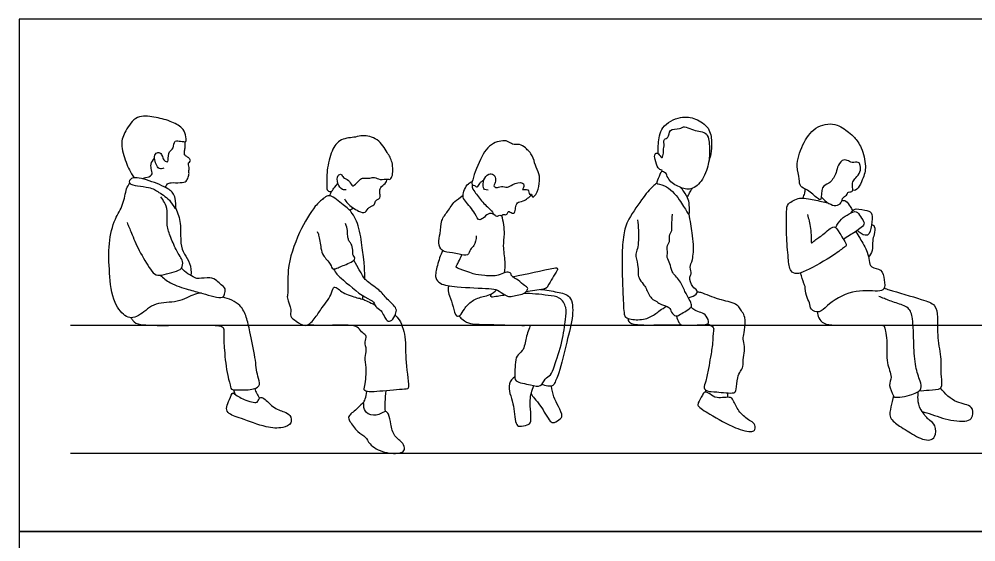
# Model space of a CAD drawing. Header units: millimetres. Extents: x 11.2 to 50.9, y -0.3 to 14.1.
# Drawn here: x 11.175 to 14.019, y 5.799 to 7.354 of the extents above; entities that cross this region are included whole.
import ezdxf

# ---------------------------------------------------------------- set-up
doc = ezdxf.new("R2010")
doc.units = ezdxf.units.MM
for name, color, linetype, true_color in [('AG-DIAGRAM', 7, 'Continuous', 0xfecc66), ('AG-GUIDE', 7, 'Continuous', 0xcccccc), ('AG-PEOPLE', 7, 'Continuous', 0x66ccff), ('X-VPRT', 6, 'Continuous', 0xff00ff)]:
    doc.layers.add(name, color=color, linetype=linetype, true_color=true_color)

msp = doc.modelspace()

# ---------------------------------------------------------------- linework, layer by layer
at = {"layer": 'AG-DIAGRAM'}
msp.add_line((11.3278, 6.0628), (17.0411, 6.0628), dxfattribs=at)
at = {"layer": 'AG-GUIDE'}
msp.add_line((11.3278, 6.4438), (17.0411, 6.4438), dxfattribs=at)
at = {"layer": 'AG-PEOPLE'}
msp.add_line((13.0852, 6.9005), (13.0862, 6.9051), dxfattribs=at)
for points, knots in [([(11.6057, 6.9109), (11.6013, 6.9094), (11.5885, 6.9032), (11.5747, 6.9403), (11.5805, 6.9564), (11.5952, 6.9589), (11.6021, 6.9448), (11.6049, 6.9326), (11.6218, 6.9259), (11.6151, 6.958), (11.6366, 6.9678), (11.6344, 6.9961), (11.656, 6.9897), (11.6629, 6.991), (11.6737, 6.9865), (11.6709, 7.0127), (11.661, 7.0321), (11.6232, 7.0527), (11.577, 7.0628), (11.5235, 7.0708), (11.49, 7.0216), (11.4749, 6.9816), (11.4922, 6.9293), (11.5056, 6.8978), (11.5171, 6.8821)], [0, 0, 0, 0, 0.220126, 0.559235, 0.79092, 0.984288, 1.20187, 1.415481, 1.598567, 1.882368, 2.153757, 2.41908, 2.65499, 2.821989, 2.974329, 3.236332, 3.516458, 3.887866, 4.300818, 4.709477, 5.136116, 5.515729, 5.946278, 6.338117, 6.338117, 6.338117, 6.338117]), ([(13.0752, 6.9538), (13.0742, 6.9638), (13.0748, 6.9837), (13.0806, 7.0371), (13.1411, 7.0666), (13.1862, 7.0606), (13.2283, 7.0326), (13.2348, 6.9903), (13.2326, 6.9538), (13.2283, 6.941), (13.226, 6.9349)], [0, 0, 0, 0, 0.328152, 0.747989, 1.215188, 1.617609, 2.02482, 2.410036, 2.769923, 3.034524, 3.034524, 3.034524, 3.034524]), ([(13.0862, 6.9051), (13.0813, 6.9045), (13.0732, 6.9118), (13.065, 6.935), (13.0629, 6.9533), (13.0742, 6.9583), (13.0818, 6.9443), (13.0871, 6.9397), (13.0916, 6.9559), (13.0899, 6.9682), (13.0945, 6.9763), (13.0885, 6.9991), (13.1077, 6.9996), (13.1058, 7.0289), (13.1394, 7.0257), (13.1529, 7.0378), (13.1745, 7.0245), (13.1953, 7.0209), (13.2164, 7.0163), (13.2273, 6.9981), (13.2277, 6.9531), (13.2261, 6.9282), (13.2107, 6.8753), (13.1743, 6.8427), (13.1373, 6.8535), (13.1084, 6.8692), (13.1005, 6.8891), (13.0984, 6.8945)], [0.144905, 0.144905, 0.144905, 0.144905, 0.353013, 0.661329, 0.908305, 1.075631, 1.307659, 1.431277, 1.654292, 1.871724, 2.054868, 2.31713, 2.531859, 2.807866, 3.123532, 3.366823, 3.651033, 3.936539, 4.204607, 4.470238, 4.867232, 5.181141, 5.622172, 6.024305, 6.378223, 6.741778, 6.908946, 6.908946, 6.908946, 6.908946]), ([(13.5596, 6.8258), (13.5658, 6.8177), (13.5821, 6.8045), (13.6024, 6.7971), (13.6209, 6.8062), (13.622, 6.8254), (13.6382, 6.8313), (13.6359, 6.8408), (13.654, 6.8391), (13.6526, 6.8537), (13.6516, 6.8712), (13.6622, 6.8817), (13.6771, 6.8989), (13.6759, 6.9179), (13.6712, 6.9313), (13.6501, 6.9253), (13.6377, 6.9349), (13.6196, 6.9366), (13.6064, 6.9129), (13.6035, 6.8924), (13.5839, 6.8623), (13.5573, 6.8588), (13.5624, 6.8134), (13.5452, 6.8213), (13.521, 6.8481), (13.4941, 6.8536), (13.4959, 6.881), (13.4819, 6.9176), (13.5023, 6.9818), (13.5375, 7.0353), (13.6012, 7.0491), (13.6407, 7.0177), (13.659, 7.0026), (13.6814, 6.9719), (13.6943, 6.9152), (13.6852, 6.8807), (13.664, 6.8391), (13.6528, 6.8456)], [0.04288, 0.04288, 0.04288, 0.04288, 0.345548, 0.620078, 0.864381, 1.109393, 1.332971, 1.477449, 1.687607, 1.886804, 2.131797, 2.355211, 2.631781, 2.885714, 3.08141, 3.333794, 3.565857, 3.794931, 4.082917, 4.362136, 4.701397, 4.982965, 5.326141, 5.511998, 5.875342, 6.162146, 6.439909, 6.804493, 7.282112, 7.750558, 8.199586, 8.602194, 8.888041, 9.245564, 9.684926, 10.0689, 10.45307, 10.45307, 10.45307, 10.45307]), ([(12.1471, 6.846), (12.1435, 6.8458), (12.1352, 6.8454), (12.1197, 6.864), (12.1205, 6.8899), (12.1342, 6.8947), (12.1379, 6.8807), (12.1558, 6.8768), (12.1627, 6.8595), (12.1691, 6.8553), (12.1839, 6.8738), (12.1951, 6.8827), (12.2178, 6.8795), (12.2317, 6.8861), (12.2479, 6.8741), (12.2699, 6.8802), (12.2769, 6.8755), (12.2871, 6.8865), (12.2868, 6.9305), (12.2693, 6.9568), (12.2444, 7.0006), (12.1959, 7.0102), (12.1758, 7.0017), (12.1285, 7.0004), (12.1022, 6.9617), (12.0892, 6.9066), (12.0899, 6.8587), (12.0896, 6.843), (12.1056, 6.8396), (12.1082, 6.8494), (12.1143, 6.8554), (12.1228, 6.8653)], [0, 0, 0, 0, 0.191783, 0.469451, 0.754126, 0.930451, 1.126168, 1.369334, 1.614227, 1.744121, 2.014231, 2.240962, 2.511028, 2.73162, 2.981643, 3.252894, 3.403046, 3.598508, 3.976265, 4.314481, 4.721481, 5.110993, 5.387725, 5.77045, 6.154934, 6.604172, 7.00889, 7.219502, 7.418846, 7.589605, 7.795888, 7.795888, 7.795888, 7.795888]), ([(11.6102, 6.8535), (11.6111, 6.8573), (11.6154, 6.8652), (11.6277, 6.8685), (11.6541, 6.8665), (11.6733, 6.8702), (11.6773, 6.8834), (11.6813, 6.8952), (11.6786, 6.9012), (11.6832, 6.9126), (11.6753, 6.9273), (11.6869, 6.9304), (11.6814, 6.9405), (11.674, 6.945), (11.6655, 6.95), (11.667, 6.9627), (11.6697, 6.9741), (11.6693, 6.9843), (11.6686, 6.9893)], [0, 0, 0, 0, 0.198091, 0.396061, 0.696735, 0.941247, 1.145536, 1.344997, 1.485729, 1.682925, 1.896506, 2.053477, 2.22202, 2.3986, 2.567252, 2.76167, 2.963357, 3.187242, 3.187242, 3.187242, 3.187242]), ([(12.5695, 6.8457), (12.559, 6.8455), (12.5528, 6.8529), (12.5546, 6.8769), (12.5693, 6.8952), (12.5868, 6.8931), (12.5926, 6.8805), (12.5906, 6.865), (12.5842, 6.8579), (12.5939, 6.8503), (12.6086, 6.8593), (12.6277, 6.851), (12.6408, 6.8636), (12.6747, 6.8731), (12.6771, 6.853), (12.6666, 6.8438), (12.6926, 6.8527), (12.6896, 6.8293), (12.7002, 6.8365), (12.699, 6.8201), (12.7155, 6.8339), (12.7227, 6.8652), (12.7227, 6.894), (12.7079, 6.9196), (12.7038, 6.9481), (12.6808, 6.9711), (12.6643, 6.9837), (12.6404, 6.9788), (12.6281, 6.9954), (12.5779, 6.9887), (12.5449, 6.9409), (12.5212, 6.8737), (12.5207, 6.8609), (12.5288, 6.8603), (12.5385, 6.8508), (12.5434, 6.8678), (12.5523, 6.8732), (12.557, 6.876)], [0, 0, 0, 0, 0.195056, 0.485882, 0.766552, 0.993028, 1.205292, 1.44088, 1.607128, 1.778796, 2.017976, 2.272659, 2.528504, 2.853127, 3.078745, 3.234962, 3.473853, 3.70017, 3.842786, 4.019046, 4.233845, 4.584124, 4.906269, 5.226616, 5.547657, 5.884765, 6.154797, 6.429636, 6.6803, 7.070941, 7.540691, 8.046418, 8.225861, 8.383605, 8.569658, 8.785001, 9.028308, 9.028308, 9.028308, 9.028308]), ([(11.5411, 6.8796), (11.5581, 6.8846), (11.5731, 6.8876), (11.5692, 6.906), (11.565, 6.9225), (11.5729, 6.9354), (11.5779, 6.9401)], [6.672927, 6.672927, 6.672927, 6.672927, 6.963244, 7.205623, 7.468014, 7.755857, 7.755857, 7.755857, 7.755857]), ([(11.5042, 6.8663), (11.5009, 6.8706), (11.5097, 6.8889), (11.5644, 6.874), (11.6186, 6.8514), (11.6408, 6.8315), (11.6435, 6.7743), (11.6266, 6.8177), (11.5894, 6.8386), (11.5655, 6.8571), (11.5106, 6.8579), (11.5042, 6.8663)], [0, 0, 0, 0, 0.22208, 0.640126, 1.089658, 1.41237, 1.754324, 2.043877, 2.428394, 2.765022, 3.202792, 3.202792, 3.202792, 3.202792]), ([(13.0984, 6.8945), (13.0919, 6.8998), (13.0823, 6.9053), (13.0768, 6.8795), (13.0648, 6.8632), (13.0993, 6.8623), (13.1392, 6.8187), (13.1575, 6.7838), (13.1656, 6.7729), (13.1669, 6.774), (13.1693, 6.7759), (13.1672, 6.8049), (13.1645, 6.8211), (13.1477, 6.8468), (13.1448, 6.8498), (13.1413, 6.8534)], [1.561289, 1.561289, 1.561289, 1.561289, 1.793917, 2.077025, 2.301478, 2.59521, 3.061895, 3.454425, 3.63981, 3.63981, 3.63981, 3.954469, 4.233248, 4.544599, 4.738642, 4.738642, 4.738642, 4.738642]), ([(11.7171, 6.5392), (11.7102, 6.5382), (11.6952, 6.5374), (11.645, 6.5076), (11.5809, 6.5154), (11.5384, 6.4751), (11.5141, 6.4646), (11.491, 6.4671), (11.4514, 6.5118), (11.4437, 6.6), (11.4395, 6.6851), (11.4577, 6.76), (11.4863, 6.7994), (11.4922, 6.85), (11.5006, 6.8609), (11.5042, 6.8663)], [0, 0, 0, 0, 0.264395, 0.69173, 1.152322, 1.579484, 1.866863, 2.122983, 2.544538, 3.088573, 3.6302, 4.12624, 4.531816, 4.929557, 5.183819, 5.183819, 5.183819, 5.183819]), ([(12.1423, 6.8193), (12.1451, 6.8144), (12.1505, 6.8042), (12.1826, 6.7825), (12.2046, 6.7746), (12.2144, 6.7948), (12.2194, 6.795), (12.2265, 6.8003), (12.2333, 6.8025), (12.2343, 6.8169), (12.246, 6.8179), (12.2488, 6.8267), (12.2473, 6.8379), (12.2473, 6.8551), (12.2648, 6.8635), (12.2679, 6.8736), (12.2692, 6.8785)], [0, 0, 0, 0, 0.235808, 0.592346, 0.849204, 1.09144, 1.213809, 1.378839, 1.526857, 1.725, 1.902361, 2.061284, 2.25697, 2.482532, 2.721041, 2.942388, 2.942388, 2.942388, 2.942388]), ([(12.5903, 6.7702), (12.5852, 6.7732), (12.5728, 6.7837), (12.5416, 6.745), (12.5317, 6.7797), (12.5008, 6.811), (12.4925, 6.8278), (12.4985, 6.8482), (12.5095, 6.8653), (12.5179, 6.8693), (12.5219, 6.8708)], [0, 0, 0, 0, 0.249676, 0.595854, 0.883621, 1.285703, 1.532524, 1.796135, 2.060551, 2.273175, 2.273175, 2.273175, 2.273175]), ([(12.5219, 6.8622), (12.5211, 6.8496), (12.5313, 6.8394), (12.5519, 6.808), (12.5794, 6.7855), (12.5882, 6.769), (12.5995, 6.7675), (12.6033, 6.7718), (12.6112, 6.769), (12.6137, 6.7741), (12.6235, 6.7704), (12.6282, 6.7783), (12.6293, 6.7841), (12.6403, 6.7757), (12.6498, 6.7776), (12.6506, 6.7927), (12.6541, 6.8107), (12.6755, 6.8104), (12.6917, 6.8247), (12.6986, 6.8329)], [0, 0, 0, 0, 0.251133, 0.637063, 1.01072, 1.269026, 1.455284, 1.594976, 1.757076, 1.88369, 2.062663, 2.239495, 2.359574, 2.56816, 2.738272, 2.969292, 3.216211, 3.479355, 3.829286, 3.829286, 3.829286, 3.829286]), ([(13.0707, 6.8665), (13.0625, 6.86), (13.0462, 6.8446), (13.0306, 6.8225), (12.9829, 6.7594), (12.9712, 6.7122), (12.9653, 6.6458), (12.9701, 6.541), (12.9721, 6.4784), (12.9778, 6.4662), (12.9955, 6.4594), (13.0376, 6.4596), (13.0681, 6.4771), (13.0833, 6.4913), (13.1004, 6.5002)], [0, 0, 0, 0, 0.34105, 0.666326, 1.199375, 1.626274, 2.118267, 2.760251, 3.230734, 3.429292, 3.679412, 4.072023, 4.431287, 4.777322, 4.777322, 4.777322, 4.777322]), ([(11.4961, 6.7494), (11.5003, 6.7388), (11.5095, 6.7169), (11.5307, 6.6658), (11.5639, 6.6112), (11.5803, 6.5906), (11.6071, 6.5933), (11.6353, 6.6029), (11.6617, 6.6099), (11.6623, 6.6339), (11.654, 6.6485), (11.6404, 6.6691), (11.6238, 6.7099), (11.6119, 6.7442), (11.6185, 6.7841), (11.608, 6.8085), (11.6006, 6.8203), (11.5963, 6.8256)], [0, 0, 0, 0, 0.337803, 0.772524, 1.236984, 1.515894, 1.796788, 2.121077, 2.404811, 2.659877, 2.893798, 3.178727, 3.561275, 3.913376, 4.272404, 4.564616, 4.824421, 4.824421, 4.824421, 4.824421]), ([(12.1992, 6.6469), (12.1978, 6.6559), (12.1928, 6.6848), (12.1885, 6.7377), (12.1611, 6.7857), (12.147, 6.7939), (12.1105, 6.826), (12.0932, 6.8305), (12.0778, 6.8192), (12.0514, 6.7969), (12.0042, 6.718), (11.9691, 6.6145), (11.9763, 6.5397), (11.9694, 6.5244), (11.9867, 6.4904), (11.9783, 6.4686), (11.9997, 6.4565), (12.0286, 6.4331), (12.058, 6.4684), (12.0747, 6.4953), (12.1066, 6.5357), (12.1085, 6.5618), (12.1254, 6.5515), (12.132, 6.5443), (12.1495, 6.5347), (12.1807, 6.5246), (12.1929, 6.5231), (12.2183, 6.5116), (12.2328, 6.5048)], [1.014862, 1.014862, 1.014862, 1.014862, 1.223824, 1.689437, 2.096203, 2.337215, 2.730463, 2.962672, 3.193443, 3.521429, 4.067949, 4.686565, 5.160989, 5.385781, 5.725415, 5.979993, 6.246047, 6.56679, 6.91466, 7.2576, 7.66994, 7.918318, 8.127996, 8.358039, 8.358039, 8.751208, 8.988124, 9.274311, 9.274311, 9.274311, 9.274311]), ([(12.0978, 6.8285), (12.0991, 6.8309), (12.1015, 6.8359), (12.1029, 6.8398), (12.1036, 6.8418)], [0, 0, 0, 0, 0.1640179, 0.3072818, 0.3072818, 0.3072818, 0.3072818]), ([(12.5336, 6.7094), (12.5341, 6.6996), (12.5296, 6.6789), (12.5153, 6.6708), (12.5103, 6.6477), (12.4827, 6.6563), (12.4468, 6.6607), (12.4309, 6.6644), (12.4187, 6.6895), (12.4283, 6.7162), (12.4282, 6.7566), (12.4492, 6.7813), (12.4685, 6.813), (12.4838, 6.8213), (12.4947, 6.8301)], [0, 0, 0, 0, 0.320014, 0.555701, 0.804185, 1.09535, 1.457836, 1.688739, 1.975378, 2.291483, 2.65846, 2.994143, 3.349118, 3.644286, 3.644286, 3.644286, 3.644286]), ([(13.1615, 6.824), (13.1636, 6.8285), (13.1681, 6.8373), (13.1731, 6.846), (13.1758, 6.8503)], [0, 0, 0, 0, 0.2312439, 0.4641731, 0.4641731, 0.4641731, 0.4641731]), ([(13.5048, 6.822), (13.5072, 6.8265), (13.5108, 6.8363), (13.5116, 6.8448), (13.5116, 6.849)], [0, 0, 0, 0, 0.2286058, 0.4353833, 0.4353833, 0.4353833, 0.4353833]), ([(13.5183, 6.7726), (13.5202, 6.7662), (13.5237, 6.7534), (13.5312, 6.7103), (13.5282, 6.6835), (13.5391, 6.697), (13.564, 6.7101), (13.5988, 6.747), (13.6129, 6.7163), (13.639, 6.6819), (13.6263, 6.6754), (13.5963, 6.6495), (13.5164, 6.6058), (13.4879, 6.5941), (13.4646, 6.6036), (13.4615, 6.647), (13.4549, 6.7115), (13.4563, 6.7799), (13.4571, 6.8066), (13.4962, 6.8249), (13.5211, 6.8194), (13.5613, 6.8121), (13.5771, 6.8076), (13.5823, 6.806)], [0, 0, 0, 0, 0.260236, 0.657934, 0.908541, 1.083551, 1.414712, 1.784459, 2.079831, 2.447021, 2.614095, 2.980962, 3.545466, 3.863252, 4.114103, 4.477395, 4.964822, 5.444799, 5.728441, 6.081363, 6.384751, 6.772398, 6.96622, 6.96622, 6.96622, 6.96622]), ([(13.6212, 6.815), (13.625, 6.8151), (13.6339, 6.8152), (13.6459, 6.7962), (13.6502, 6.7887), (13.6522, 6.7845)], [0, 0, 0, 0, 0.1974682, 0.4630853, 0.6793338, 0.6793338, 0.6793338, 0.6793338]), ([(11.6409, 6.7917), (11.6469, 6.7771), (11.6579, 6.7478), (11.6531, 6.688), (11.6652, 6.655), (11.6848, 6.6287), (11.687, 6.6032), (11.6861, 6.5909)], [0, 0, 0, 0, 0.395907, 0.837056, 1.175011, 1.49891, 1.849311, 1.849311, 1.849311, 1.849311]), ([(12.1586, 6.7853), (12.1602, 6.7871), (12.1642, 6.7902), (12.1676, 6.7915), (12.1693, 6.792)], [0, 0, 0, 0, 0.1554369, 0.2882922, 0.2882922, 0.2882922, 0.2882922]), ([(12.6176, 6.5996), (12.6191, 6.6106), (12.622, 6.6324), (12.6126, 6.6802), (12.6204, 6.7145), (12.6149, 6.7523), (12.6102, 6.7703)], [0, 0, 0, 0, 0.340511, 0.743711, 1.098185, 1.539496, 1.539496, 1.539496, 1.539496]), ([(13.0133, 6.7571), (13.0148, 6.7467), (13.0169, 6.7279), (13.0161, 6.6702), (13.005, 6.6562), (13.0152, 6.6237), (13.0148, 6.602), (13.0161, 6.5841), (13.0306, 6.5655), (13.0393, 6.5536), (13.0526, 6.5214), (13.0708, 6.5147), (13.0833, 6.5037), (13.1095, 6.5), (13.1125, 6.4816), (13.1271, 6.4681), (13.1405, 6.4759), (13.1742, 6.4957), (13.1749, 6.5043), (13.1668, 6.5218), (13.1531, 6.5437), (13.1411, 6.5773), (13.1123, 6.6016), (13.1125, 6.6265), (13.0986, 6.6445), (13.1045, 6.6593), (13.0984, 6.6766), (13.111, 6.6924), (13.1055, 6.7091), (13.1171, 6.7257), (13.1143, 6.7416), (13.1163, 6.763), (13.1171, 6.7738)], [0, 0, 0, 0, 0.336068, 0.779361, 1.02799, 1.363115, 1.648044, 1.897342, 2.179102, 2.419766, 2.763442, 3.020643, 3.265054, 3.555006, 3.801675, 4.043907, 4.274613, 4.644477, 4.802922, 5.055312, 5.365563, 5.725021, 6.083072, 6.373024, 6.644592, 6.871373, 7.117159, 7.371492, 7.611514, 7.865847, 8.104031, 8.446342, 8.446342, 8.446342, 8.446342]), ([(13.1645, 6.5251), (13.1759, 6.5292), (13.1897, 6.5326), (13.1922, 6.5497), (13.1744, 6.5554), (13.166, 6.5873), (13.1757, 6.5961), (13.1665, 6.6175), (13.1793, 6.6384), (13.1802, 6.685), (13.1761, 6.7181), (13.1704, 6.7555), (13.1665, 6.7738)], [5.423235, 5.423235, 5.423235, 5.423235, 5.709221, 5.91651, 6.161728, 6.490094, 6.692292, 6.95859, 7.255305, 7.6612, 8.022931, 8.477706, 8.477706, 8.477706, 8.477706]), ([(13.6023, 6.734), (13.6064, 6.7432), (13.6179, 6.7606), (13.6409, 6.7744), (13.6649, 6.7867), (13.675, 6.766), (13.6908, 6.748), (13.6785, 6.7319), (13.6424, 6.7104), (13.6315, 6.703), (13.6256, 6.6993)], [0, 0, 0, 0, 0.31969, 0.628107, 0.899128, 1.155456, 1.424834, 1.660892, 2.037775, 2.303722, 2.303722, 2.303722, 2.303722]), ([(13.6484, 6.778), (13.6504, 6.7819), (13.655, 6.793), (13.6891, 6.7859), (13.7125, 6.7813), (13.7102, 6.7509), (13.7051, 6.7149), (13.6896, 6.7079), (13.6721, 6.7183), (13.6671, 6.7258)], [0, 0, 0, 0, 0.210965, 0.541335, 0.806296, 1.108162, 1.456248, 1.664819, 1.968283, 1.968283, 1.968283, 1.968283]), ([(12.0616, 6.7222), (12.0631, 6.7186), (12.0666, 6.7116), (12.0723, 6.6717), (12.0772, 6.6506), (12.1018, 6.6274), (12.106, 6.6068), (12.125, 6.6157), (12.1364, 6.62), (12.175, 6.6361), (12.1733, 6.6463), (12.1663, 6.6515), (12.1688, 6.6614), (12.1641, 6.6816), (12.1616, 6.6871), (12.1549, 6.6945), (12.1526, 6.7047), (12.1511, 6.714), (12.1526, 6.7254), (12.1488, 6.7393), (12.1458, 6.7458)], [0, 0, 0, 0, 0.196831, 0.552778, 0.830273, 1.15832, 1.389404, 1.611914, 1.839922, 2.195666, 2.346156, 2.500799, 2.679995, 2.938402, 3.082889, 3.257076, 3.442435, 3.615964, 3.808788, 4.07412, 4.07412, 4.07412, 4.07412]), ([(13.709, 6.7438), (13.7121, 6.7423), (13.7206, 6.7391), (13.7169, 6.7123), (13.7108, 6.6956), (13.7133, 6.6649), (13.7045, 6.6519), (13.6999, 6.6459)], [0, 0, 0, 0, 0.186337, 0.469577, 0.727156, 1.040065, 1.317166, 1.317166, 1.317166, 1.317166]), ([(13.6616, 6.7221), (13.6662, 6.7154), (13.6747, 6.7022), (13.6982, 6.6617), (13.7011, 6.637), (13.7058, 6.6131), (13.741, 6.6126), (13.7467, 6.5789), (13.7503, 6.5484), (13.7233, 6.5431), (13.65, 6.5526), (13.5771, 6.5056), (13.557, 6.4789), (13.5254, 6.488), (13.5265, 6.5115), (13.5127, 6.5299), (13.5123, 6.5592), (13.5073, 6.5676), (13.501, 6.5886), (13.4979, 6.5989)], [0, 0, 0, 0, 0.287937, 0.680598, 0.978331, 1.236973, 1.543726, 1.867975, 2.168051, 2.429412, 2.92986, 3.467569, 3.788456, 4.074794, 4.335104, 4.616292, 4.919447, 5.107324, 5.437469, 5.437469, 5.437469, 5.437469]), ([(12.4341, 6.6653), (12.4272, 6.6515), (12.4183, 6.6233), (12.4095, 6.5848), (12.4275, 6.5639), (12.4777, 6.5564), (12.5703, 6.5533), (12.5966, 6.5507), (12.6178, 6.5336), (12.634, 6.5272), (12.6507, 6.5331), (12.671, 6.5341), (12.6846, 6.5446), (12.6891, 6.5557), (12.676, 6.5613), (12.6604, 6.5784), (12.6375, 6.5883), (12.6373, 6.6013), (12.618, 6.6019), (12.5998, 6.5896), (12.5593, 6.5902), (12.5244, 6.5957), (12.5058, 6.6041), (12.4732, 6.6147), (12.4745, 6.6186), (12.4821, 6.6331), (12.4882, 6.6461), (12.4916, 6.6532)], [0, 0, 0, 0, 0.402666, 0.76073, 1.035002, 1.457852, 2.030285, 2.334277, 2.630945, 2.871011, 3.113552, 3.380386, 3.621565, 3.797682, 3.997222, 4.29046, 4.576366, 4.758503, 4.987318, 5.264869, 5.639366, 5.986685, 6.274358, 6.600971, 6.688539, 6.919794, 7.207642, 7.207642, 7.207642, 7.207642]), ([(12.1102, 6.6109), (12.1165, 6.5977), (12.1336, 6.5823), (12.1997, 6.5244), (12.2309, 6.5163), (12.2337, 6.4966), (12.2543, 6.4901), (12.265, 6.4533), (12.2851, 6.4564), (12.2944, 6.4762), (12.3002, 6.4945), (12.2667, 6.522), (12.2472, 6.5495), (12.2046, 6.5754), (12.1966, 6.5898), (12.1699, 6.6369)], [0.430707, 0.430707, 0.430707, 0.430707, 0.715445, 1.252288, 1.562988, 1.781917, 2.032827, 2.362647, 2.573568, 2.831927, 3.061914, 3.414453, 3.76016, 4.149452, 4.427719, 4.427719, 4.427719, 4.427719]), ([(11.5946, 6.5925), (11.604, 6.5838), (11.6234, 6.5674), (11.6801, 6.5488), (11.7164, 6.54), (11.7824, 6.5198), (11.7848, 6.5359), (11.7915, 6.5531), (11.7754, 6.5641), (11.7633, 6.5763), (11.7428, 6.588), (11.7097, 6.5811), (11.6965, 6.5842), (11.6678, 6.601), (11.6581, 6.6136)], [0, 0, 0, 0, 0.35667, 0.788372, 1.175528, 1.620604, 1.808894, 2.04106, 2.277356, 2.518881, 2.794857, 3.118374, 3.336843, 3.734643, 3.734643, 3.734643, 3.734643]), ([(12.4523, 6.5608), (12.4511, 6.5573), (12.4491, 6.5495), (12.4544, 6.5294), (12.4664, 6.5006), (12.4717, 6.468), (12.4885, 6.4722), (12.4983, 6.4934), (12.52, 6.518), (12.5542, 6.5299), (12.5745, 6.5328), (12.5887, 6.5432), (12.5945, 6.5491)], [0, 0, 0, 0, 0.196699, 0.458124, 0.804104, 1.118488, 1.310832, 1.59156, 1.932287, 2.282757, 2.550689, 2.845018, 2.845018, 2.845018, 2.845018]), ([(12.7253, 6.5497), (12.742, 6.5494), (12.7735, 6.542), (12.8197, 6.5341), (12.8232, 6.4676), (12.8024, 6.3955), (12.7822, 6.3052), (12.7667, 6.2697), (12.7602, 6.2618), (12.7462, 6.2624), (12.7344, 6.2652), (12.7287, 6.2679)], [0, 0, 0, 0, 0.418629, 0.788788, 1.227383, 1.75925, 2.334309, 2.687934, 2.856118, 3.066976, 3.323535, 3.323535, 3.323535, 3.323535]), ([(13.2214, 6.4477), (13.2426, 6.4401), (13.2366, 6.4254), (13.2377, 6.3899), (13.23, 6.3489), (13.2246, 6.3155), (13.2176, 6.2788), (13.2077, 6.2568), (13.222, 6.2456), (13.2448, 6.2471), (13.3032, 6.2381), (13.307, 6.2546), (13.3096, 6.2873), (13.3186, 6.3072), (13.3296, 6.3199), (13.326, 6.349), (13.334, 6.3722), (13.3286, 6.3972), (13.3267, 6.407), (13.3324, 6.4293), (13.3345, 6.4674), (13.3252, 6.4824), (13.316, 6.496), (13.3076, 6.5081), (13.2533, 6.521), (13.2286, 6.5299), (13.2019, 6.5416), (13.1941, 6.5417), (13.1905, 6.5419)], [1.960866, 1.960866, 1.960866, 1.960866, 2.216208, 2.598645, 3.007284, 3.379039, 3.76782, 4.057821, 4.286909, 4.600911, 4.979201, 5.193209, 5.558707, 5.85385, 6.101442, 6.431465, 6.751753, 7.060089, 7.255268, 7.554996, 7.944282, 8.206781, 8.453815, 8.695128, 9.080694, 9.422373, 9.75317, 9.962967, 9.962967, 9.962967, 9.962967]), ([(13.7465, 6.5534), (13.7509, 6.5521), (13.7784, 6.5444), (13.8555, 6.5209), (13.9007, 6.5072), (13.9064, 6.465), (13.903, 6.4069), (13.9171, 6.3438), (13.9134, 6.3081), (13.9181, 6.2758), (13.9165, 6.2497), (13.8833, 6.2516), (13.8583, 6.2471), (13.8508, 6.2486)], [0.257383, 0.257383, 0.257383, 0.257383, 0.379282, 0.960906, 1.34528, 1.692725, 2.145783, 2.612608, 2.961192, 3.294362, 3.552816, 3.886391, 4.150748, 4.150748, 4.150748, 4.150748]), ([(11.5074, 6.4659), (11.5101, 6.4629), (11.5151, 6.4527), (11.533, 6.4441), (11.599, 6.442), (11.7734, 6.4461), (11.7847, 6.4349), (11.783, 6.4133), (11.785, 6.3686), (11.7927, 6.2964), (11.8041, 6.2617), (11.8052, 6.2515), (11.8292, 6.2513), (11.8717, 6.2508), (11.8952, 6.2659), (11.8816, 6.295), (11.8781, 6.3481), (11.8613, 6.4232), (11.852, 6.4672), (11.8352, 6.5062), (11.7984, 6.5238), (11.7796, 6.5267)], [0, 0, 0, 0, 0.20117, 0.706317, 1.339187, 1.793183, 1.999133, 2.252038, 2.642217, 3.146291, 3.487076, 3.640052, 3.902506, 4.290703, 4.558038, 4.851538, 5.28042, 5.789983, 6.177523, 6.540013, 6.975336, 6.975336, 6.975336, 6.975336]), ([(12.4825, 6.4714), (12.4851, 6.4684), (12.4911, 6.4625), (12.5114, 6.4457), (12.5651, 6.4466), (12.6183, 6.4443), (12.6523, 6.4439), (12.6826, 6.4425), (12.697, 6.4461), (12.6872, 6.4234), (12.6817, 6.4064), (12.6752, 6.3649), (12.6518, 6.3547), (12.6498, 6.3256), (12.6482, 6.2988), (12.6479, 6.273), (12.6953, 6.2683), (12.7269, 6.2567), (12.7368, 6.2862), (12.7575, 6.2944), (12.7665, 6.3249), (12.7914, 6.3947), (12.7983, 6.4589), (12.8046, 6.496), (12.7832, 6.5297), (12.7477, 6.5321), (12.7103, 6.5371), (12.6869, 6.538), (12.6752, 6.5383)], [0, 0, 0, 0, 0.203551, 0.491121, 0.923803, 1.359773, 1.697257, 2.024614, 2.203723, 2.427131, 2.697797, 3.067236, 3.34617, 3.649383, 3.965141, 4.227338, 4.617848, 4.93899, 5.230194, 5.494082, 5.811842, 6.326511, 6.807699, 7.162427, 7.506787, 7.850118, 8.214858, 8.564698, 8.564698, 8.564698, 8.564698]), ([(13.5472, 6.4835), (13.5477, 6.4772), (13.5519, 6.4646), (13.567, 6.4424), (13.6439, 6.4439), (13.744, 6.4447), (13.7472, 6.4419), (13.7511, 6.4188), (13.7571, 6.3885), (13.75, 6.3323), (13.773, 6.2901), (13.7566, 6.266), (13.7743, 6.2367), (13.7757, 6.226), (13.8309, 6.2353), (13.8609, 6.2526), (13.8527, 6.2795), (13.8377, 6.3225), (13.834, 6.3858), (13.833, 6.4616), (13.8218, 6.4986), (13.7815, 6.5091), (13.7476, 6.5225), (13.736, 6.5271), (13.7304, 6.5293)], [0, 0, 0, 0, 0.252746, 0.526911, 1.028644, 1.536058, 1.828453, 2.080483, 2.406826, 2.846282, 3.232978, 3.524414, 3.846865, 4.007309, 4.425365, 4.754901, 5.030833, 5.421583, 5.895051, 6.404576, 6.743691, 7.106211, 7.45938, 7.706372, 7.706372, 7.706372, 7.706372]), ([(13.129, 6.4711), (13.1296, 6.4644), (13.1359, 6.4518), (13.1435, 6.4419), (13.1816, 6.4448), (13.2143, 6.4445), (13.2276, 6.4494), (13.2187, 6.4732), (13.2027, 6.4818), (13.1828, 6.4868), (13.1757, 6.494), (13.1725, 6.4976)], [0, 0, 0, 0, 0.269849, 0.467002, 0.830782, 1.184711, 1.371074, 1.643106, 1.903704, 2.17056, 2.398406, 2.398406, 2.398406, 2.398406]), ([(12.2928, 6.4736), (12.2959, 6.471), (12.31, 6.4567), (12.3264, 6.4053), (12.3216, 6.3403), (12.3367, 6.2543), (12.3234, 6.2537), (12.2584, 6.2482), (12.1966, 6.2427), (12.2046, 6.2659), (12.2092, 6.3182), (12.2016, 6.3465), (12.2105, 6.3707), (12.2002, 6.3931), (12.2119, 6.4118), (12.1949, 6.4202), (12.1834, 6.4377), (12.1661, 6.446), (12.069, 6.4417), (12.0456, 6.4439), (12.0329, 6.4446)], [1.401041, 1.401041, 1.401041, 1.401041, 1.510862, 1.95281, 2.45249, 2.953487, 3.104969, 3.581103, 4.001159, 4.223652, 4.643131, 4.956882, 5.234628, 5.510983, 5.747533, 5.968914, 6.222455, 6.521712, 7.052482, 7.40677, 7.40677, 7.40677, 7.40677]), ([(12.9845, 6.464), (12.9854, 6.4599), (12.9869, 6.448), (13.0272, 6.4431), (13.0864, 6.4454), (13.1181, 6.4447), (13.1434, 6.4453)], [0, 0, 0, 0, 0.214202, 0.572559, 1.03474, 1.498746, 1.498746, 1.498746, 1.498746]), ([(12.6484, 6.2901), (12.6415, 6.2848), (12.6284, 6.2707), (12.6333, 6.2382), (12.6457, 6.2121), (12.6486, 6.1516), (12.6623, 6.1404), (12.6854, 6.1469), (12.6975, 6.1511), (12.6965, 6.1875), (12.692, 6.2204), (12.6992, 6.2504), (12.7047, 6.2642)], [0, 0, 0, 0, 0.300971, 0.62011, 0.95424, 1.404316, 1.625921, 1.904644, 2.098796, 2.433138, 2.787008, 3.182042, 3.182042, 3.182042, 3.182042]), ([(12.6975, 6.2408), (12.6998, 6.2355), (12.7089, 6.222), (12.7266, 6.2063), (12.7509, 6.1564), (12.7664, 6.1519), (12.7836, 6.1657), (12.7922, 6.1736), (12.7783, 6.2039), (12.7639, 6.2279), (12.7591, 6.2517), (12.7581, 6.2627)], [0.414205, 0.414205, 0.414205, 0.414205, 0.62011, 0.95424, 1.404316, 1.625921, 1.904644, 2.098796, 2.433138, 2.787008, 3.098935, 3.098935, 3.098935, 3.098935]), ([(13.8589, 6.1875), (13.8634, 6.1862), (13.8894, 6.179), (13.9316, 6.1597), (13.9987, 6.1557), (14.0109, 6.1729), (14.0112, 6.2072), (13.9569, 6.2101), (13.9274, 6.2404), (13.9138, 6.2566)], [0.898968, 0.898968, 0.898968, 0.898968, 1.004735, 1.481031, 1.936123, 2.178355, 2.470825, 2.865297, 3.329316, 3.329316, 3.329316, 3.329316]), ([(11.8112, 6.2427), (11.8079, 6.2414), (11.8004, 6.2207), (11.7901, 6.2018), (11.7942, 6.1792), (11.8388, 6.166), (11.9074, 6.1387), (11.9567, 6.136), (11.9875, 6.1498), (11.9822, 6.1776), (11.9629, 6.1871), (11.9279, 6.1973), (11.903, 6.2312), (11.8872, 6.2274), (11.8854, 6.2083), (11.8424, 6.2223), (11.8231, 6.2339), (11.8112, 6.2427)], [0, 0, 0, 0, 0.283116, 0.573367, 0.821412, 1.212197, 1.735936, 2.156444, 2.468321, 2.745524, 3.011725, 3.375537, 3.750338, 3.946506, 4.155653, 4.526902, 4.858946, 4.858946, 4.858946, 4.858946]), ([(11.8124, 6.2519), (11.813, 6.2498), (11.8144, 6.2455), (11.8158, 6.2417), (11.8165, 6.2397)], [0, 0, 0, 0, 0.1489661, 0.2922775, 0.2922775, 0.2922775, 0.2922775]), ([(11.8764, 6.2558), (11.8774, 6.2505), (11.8807, 6.2402), (11.8871, 6.2311), (11.8907, 6.2271)], [0, 0, 0, 0, 0.2313401, 0.4642305, 0.4642305, 0.4642305, 0.4642305]), ([(12.1984, 6.2118), (12.2005, 6.2157), (12.2046, 6.2248), (12.2079, 6.2391), (12.2085, 6.2467)], [0.020557, 0.020557, 0.020557, 0.020557, 0.222964, 0.4965585, 0.4965585, 0.4965585, 0.4965585]), ([(12.2642, 6.1871), (12.2635, 6.1964), (12.263, 6.2158), (12.2648, 6.2377), (12.2664, 6.2488)], [0.017393, 0.017393, 0.017393, 0.017393, 0.3129304, 0.645792, 0.645792, 0.645792, 0.645792]), ([(13.3625, 6.1339), (13.3613, 6.1301), (13.3513, 6.1242), (13.2998, 6.1372), (13.2327, 6.1763), (13.1915, 6.2017), (13.1932, 6.2131), (13.2062, 6.2351), (13.2119, 6.2486), (13.2303, 6.2392), (13.2476, 6.2232), (13.2927, 6.2341), (13.3001, 6.2151), (13.3153, 6.1834), (13.3452, 6.16), (13.3613, 6.1532), (13.3641, 6.1385), (13.3625, 6.1339)], [0, 0, 0, 0, 0.202601, 0.625639, 1.181661, 1.573537, 1.750594, 2.056506, 2.262867, 2.503038, 2.798638, 3.177612, 3.417409, 3.775244, 4.143935, 4.389629, 4.635895, 4.635895, 4.635895, 4.635895]), ([(13.7746, 6.2332), (13.7707, 6.2228), (13.7669, 6.2012), (13.7587, 6.1675), (13.7929, 6.1424), (13.8148, 6.1305), (13.8628, 6.0983), (13.9005, 6.1029), (13.9013, 6.1463), (13.8809, 6.1614), (13.8735, 6.1679), (13.8404, 6.2083), (13.8488, 6.2413), (13.8465, 6.2454)], [0, 0, 0, 0, 0.337297, 0.66186, 1.015057, 1.314532, 1.755937, 2.194786, 2.521988, 2.801781, 3.034586, 3.402579, 3.976905, 3.976905, 3.976905, 3.976905]), ([(12.3205, 6.0745), (12.3194, 6.0698), (12.31, 6.0613), (12.2591, 6.0618), (12.216, 6.0873), (12.2065, 6.1133), (12.1805, 6.1251), (12.1583, 6.1565), (12.1508, 6.1748), (12.1786, 6.1916), (12.2017, 6.2199), (12.1981, 6.1963), (12.2112, 6.1763), (12.2449, 6.1744), (12.2654, 6.1917), (12.2746, 6.1777), (12.281, 6.1492), (12.287, 6.1122), (12.3177, 6.0955), (12.3217, 6.0796), (12.3205, 6.0745)], [0, 0, 0, 0, 0.234773, 0.639693, 1.057772, 1.350506, 1.655588, 2.017878, 2.246206, 2.577446, 2.87531, 3.086217, 3.363697, 3.691527, 3.967265, 4.163634, 4.484164, 4.837833, 5.170539, 5.426397, 5.426397, 5.426397, 5.426397])]:
    msp.add_open_spline(points, degree=3, knots=knots, dxfattribs=at)
for points in [[(12.2028, 6.5815), (12.2031, 6.5895), (12.2032, 6.597), (12.1992, 6.6469)], [(12.6422, 6.5879), (12.6847, 6.5968), (12.7272, 6.6057), (12.7698, 6.6146)], [(12.7746, 6.6078), (12.7652, 6.5916), (12.7557, 6.5755), (12.7462, 6.5593)], [(12.7343, 6.5511), (12.7166, 6.5483), (12.699, 6.5456), (12.6813, 6.5428)], [(12.196, 6.521), (12.1967, 6.5244), (12.1972, 6.5277), (12.1978, 6.5309)], [(12.578, 6.5342), (12.5788, 6.5354), (12.5796, 6.5367), (12.5804, 6.5379)], [(12.6207, 6.5332), (12.6079, 6.5312), (12.5952, 6.5292), (12.5825, 6.5272)], [(13.2158, 6.2452), (13.2163, 6.2468), (13.2168, 6.2484), (13.2173, 6.2501)], [(13.2813, 6.2294), (13.2813, 6.2324), (13.2813, 6.2355), (13.2816, 6.2423)]]:
    msp.add_open_spline(points, degree=3, dxfattribs=at)
for points, weights, degree, knots in [([(12.7698, 6.6146), (12.7716, 6.6149), (12.7733, 6.6143), (12.7744, 6.6128), (12.7755, 6.6113), (12.7755, 6.6094), (12.7746, 6.6078)], [1, 0.892251970723, 0.892251970723, 1, 0.892251970723, 0.892251970723, 1], 3, [0.64949497, 0.64949497, 0.64949497, 0.64949497, 0.66780681, 0.66780681, 0.66780681, 0.68611865, 0.68611865, 0.68611865, 0.68611865]), ([(12.5825, 6.5272), (12.5796, 6.5268), (12.578, 6.5292), (12.5764, 6.5317), (12.578, 6.5342)], [1, 0.839197376361, 1, 0.839197376361, 1], 2, [0, 0, 0, 0.01826403, 0.01826403, 0.03652806, 0.03652806, 0.03652806])]:
    msp.add_rational_spline(points, weights, degree=degree, knots=knots, dxfattribs=at)
msp.add_rational_spline([(12.7462, 6.5593), (12.7422, 6.5524), (12.7343, 6.5511)], [1, 0.903522263546, 1], degree=2, dxfattribs=at)
at = {"layer": 'X-VPRT'}
for points in [[(11.1754, 7.3539), (11.1754, 5.8299), (17.1935, 5.8299), (17.1935, 7.3539)], [(11.1754, 5.8299), (11.1754, 4.3059), (17.1935, 4.3059), (17.1935, 5.8299)]]:
    msp.add_lwpolyline(points, close=True, dxfattribs=at)

doc.saveas('drawing.dxf')
